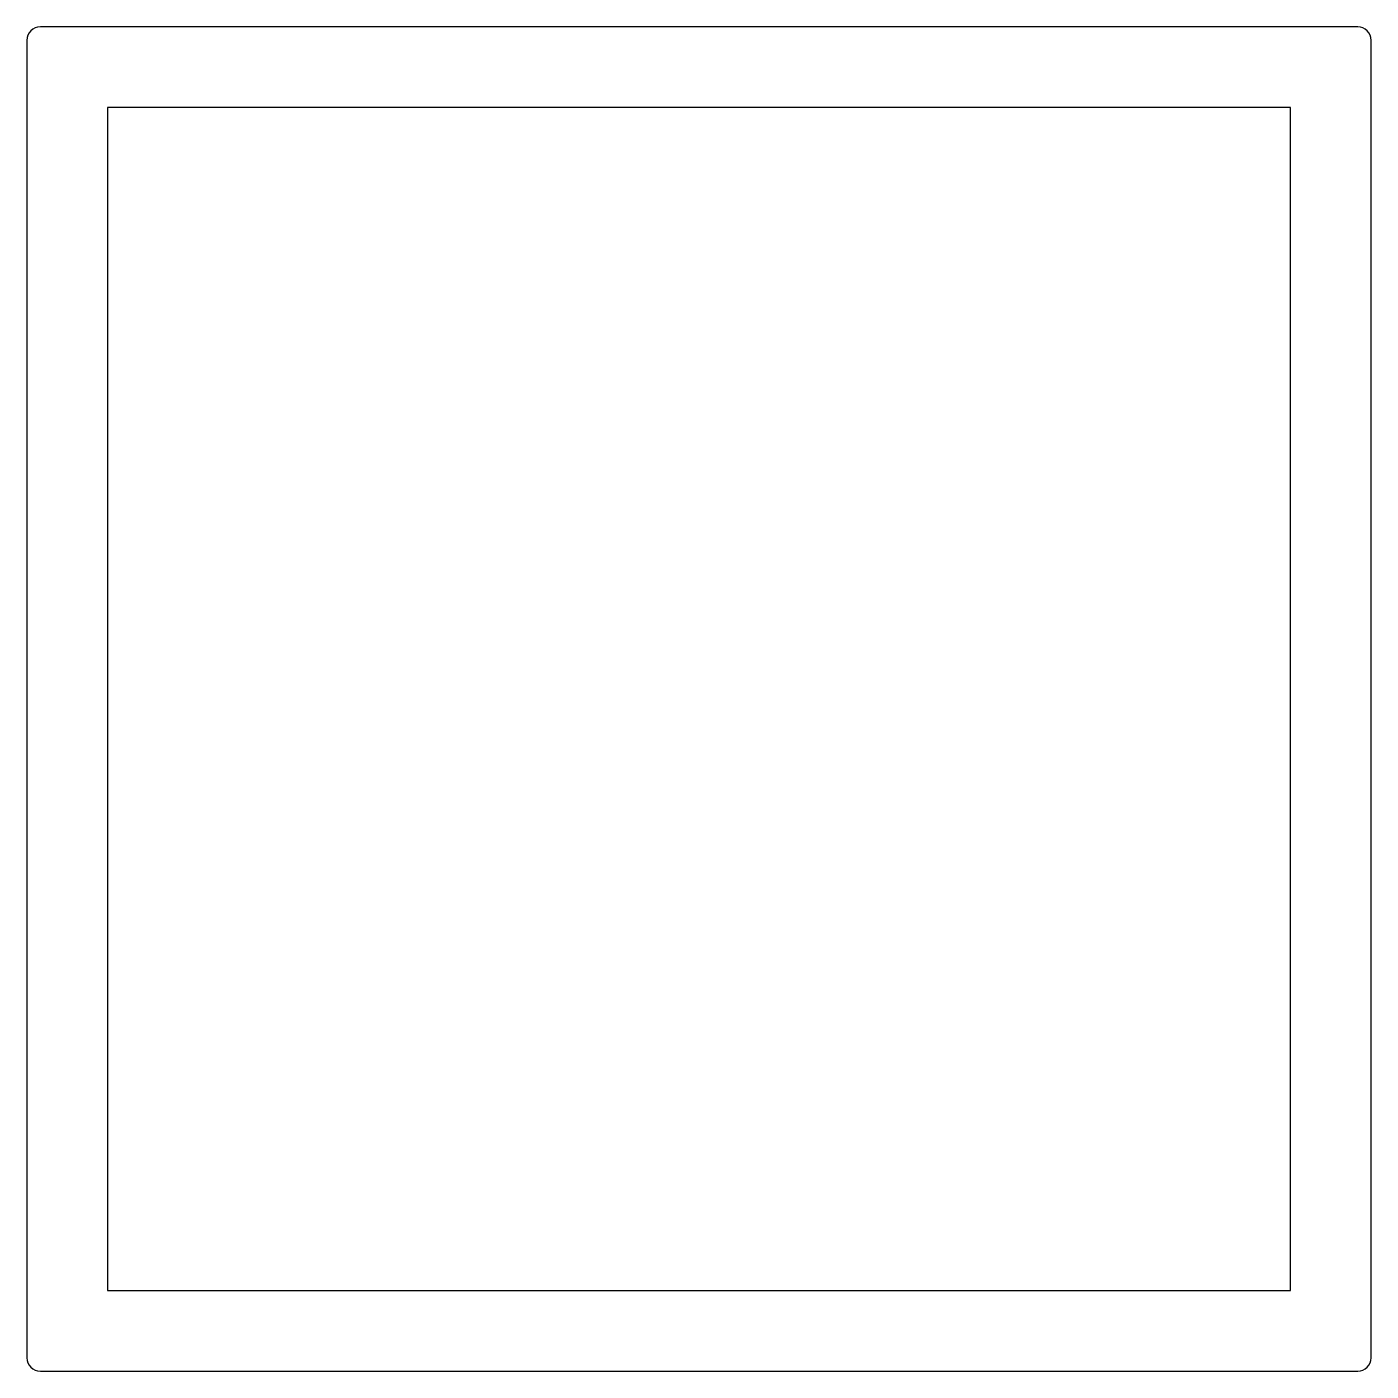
# Model space of a CAD drawing. Extents: x -12.4 to 12.6, y -12.1 to 12.9.
import ezdxf

# ---------------------------------------------------------------- set-up
doc = ezdxf.new("R2010")
doc.units = 0
doc.layers.get('0').update_dxf_attribs({"linetype": 'CONTINUOUS'})

msp = doc.modelspace()

# ---------------------------------------------------------------- linework, layer by layer
for p, q in [((12.301, 12.856), (-12.199, 12.856)), ((-12.449, 12.606), (-12.449, -11.894)), ((12.551, -11.894), (12.551, 12.606)), ((11.051, 11.356), (-10.949, 11.356)), ((-10.949, 11.356), (-10.949, -10.644)), ((11.051, -10.644), (11.051, 11.356)), ((-10.949, -10.644), (11.051, -10.644)), ((-12.199, -12.144), (12.301, -12.144))]:
    msp.add_line(p, q)
for centre, start, end in [((-12.199, 12.606), 90, 180), ((12.301, 12.606), 0, 90), ((-12.199, -11.894), 180, 270), ((12.301, -11.894), 270, 0)]:
    msp.add_arc(centre, 0.25, start, end)

doc.saveas('drawing.dxf')
